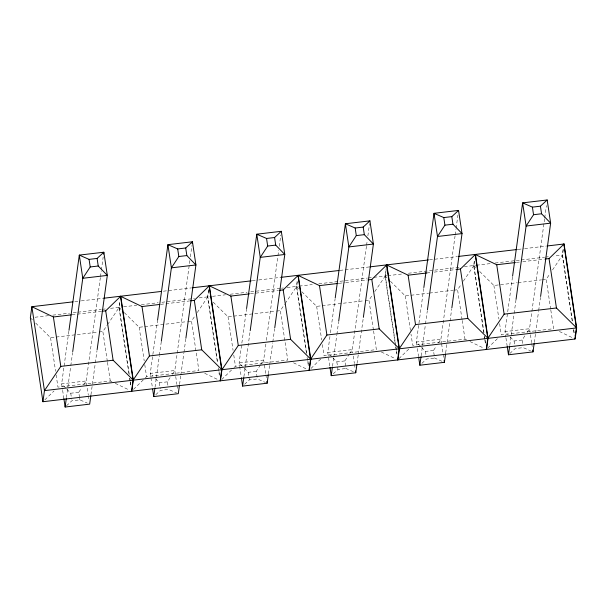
<?xml version="1.0" encoding="UTF-8"?>
<svg xmlns="http://www.w3.org/2000/svg" width="607" height="607" viewBox="0 0 607 607"><rect width="100%" height="100%" fill="white"/><g stroke="black" fill="none" stroke-linecap="round" stroke-linejoin="round"><path stroke-width="0.46" stroke-dasharray="3.04 2.28" d="M68.864 331.225L61.656 383.844L62.491 389.406M66.421 397.623L70.67 366.613M70.799 365.68L72.597 352.523M100.36 277.589L86.202 380.953L88.281 394.861M100.489 276.648L101.263 271.01M101.384 270.069L103.19 256.92M90.959 394.732L95.208 363.722M95.337 362.781L97.014 350.573M128.896 373.563L118.964 307.347L119.852 300.875M129.276 374.466L119.215 307.324L119.845 302.696M157.615 319.843L150.278 373.404L152.365 387.312M155.043 387.183L156.196 378.722M156.325 377.789L159.284 356.172M159.413 355.232L161.348 341.142M189.877 260.57L174.816 370.513L176.903 384.413M190.393 256.814L191.933 245.532M179.581 384.292L180.742 375.832M180.863 374.891L183.83 353.282M183.959 352.341L185.757 339.184M208.603 289.509L207.586 296.906L217.511 363.123M208.717 290.404L207.829 296.876L217.898 364.025M246.601 308.432L239.135 362.933L241.222 376.833M243.9 376.712L245.061 368.252M245.19 367.318L250.076 331.612M265.866 344.063L263.681 360.042L265.767 373.942M266.382 340.307L277.839 256.678M277.968 255.737L278.742 250.099M279.25 246.343L280.798 235.061M268.438 373.821L269.599 365.361M269.728 364.42L272.687 342.811M272.816 341.87L274.622 328.713M306.376 352.652L296.451 286.436L297.46 279.038M306.755 353.555L296.694 286.405L297.453 280.859M329.942 336.513L327.757 352.485L329.844 366.393M330.458 332.757L335.094 298.925M332.522 366.271L333.675 357.811M333.804 356.87L336.764 335.261M336.893 334.32L338.569 322.105M366.453 246.237L352.295 349.594L352.713 352.379M366.582 245.296L367.227 240.6M367.872 235.895L369.542 223.68M357.06 363.381L358.221 354.92M358.35 353.98L363.236 318.273M395.134 343.137L385.066 275.995L386.082 268.598M395.794 345.907L385.308 275.965L386.196 269.493M423.709 288.484L416.372 342.045L416.789 344.829M421.137 355.823L425.386 324.821M425.515 323.88L427.313 310.723M455.075 235.789L440.917 339.154L441.471 342.864M455.204 234.848L455.978 229.211M456.107 228.278L457.906 215.121M445.675 352.933L449.924 321.93M450.053 320.989L451.729 308.773M483.749 332.697L473.688 265.555L474.568 259.075M483.991 332.666L473.93 265.525L474.811 259.052M512.46 277.103L504.994 331.604L505.828 337.166M509.759 345.383L514 314.373M514.129 313.44L516.064 299.342M544.593 218.77L529.532 328.713L531.618 342.621M544.722 217.83L546.399 205.614M534.297 342.492L535.457 334.04M535.586 333.099L538.546 311.482M538.675 310.541L540.473 297.392M563.061 249.56L562.302 255.107L572.226 321.323M563.304 249.53L562.545 255.084L572.477 321.293M79.517 397.335L78.758 392.281L81.74 387.752M83.72 384.732L86.202 380.953L61.656 383.844L66.193 388.533M167.889 385.21L167.38 381.841L170.355 377.304M172.335 374.284L174.816 370.513L150.278 373.404L152.873 376.082M257.125 377.266L256.237 371.37L260.206 365.323M260.707 364.572L263.681 360.042L239.135 362.933L243.68 367.622M353.327 371.704L345.998 368.51L344.859 360.922L349.321 354.131M349.814 353.373L352.295 349.594L327.757 352.485L332.295 357.182M441.949 361.264L434.612 358.062L433.474 350.482L436.456 345.952M438.436 342.932L440.917 339.154L416.372 342.045L420.917 346.741M522.604 343.41L522.096 340.041L525.07 335.512M527.051 332.484L529.532 328.713L504.994 331.604L507.589 334.282M107.34 361.385L102.864 331.551L107.082 325.299M107.614 324.517L119.215 307.324M145.27 377.956L146.575 376.689L198.891 370.52L191.486 321.111L195.173 315.64M197.283 312.514L207.829 296.876L209.18 298.204M284.82 340.474L280.343 310.64L284.562 304.388M285.093 303.606L296.694 286.405M373.434 330.033L368.965 300.199L372.652 294.729M374.762 291.603L385.308 275.965M462.056 319.586L457.579 289.759L461.274 284.281M463.384 281.155L473.93 265.525M550.67 309.145L546.201 279.311L549.889 273.84M552.529 269.933L562.545 255.084L553.91 256.101M44.895 399.816L54.038 390.938M133.51 389.375L144.618 378.586M221.722 379.542L233.483 368.115M234.135 367.485L235.44 366.218L287.756 360.05L284.956 341.407M310.989 368.464L320.792 358.942M398.958 358.654L408.754 349.139M487.573 348.213L497.376 338.698M66.482 405.779L71.869 400.81L79.896 399.861L87.233 403.063M155.771 394.717L160.491 390.369L168.518 389.421L176.66 392.979M244.636 384.246L249.348 379.899L257.376 378.95L265.525 382.509M333.251 373.806L337.97 369.451L345.998 368.51M421.873 363.358L426.584 359.01L434.612 358.062M509.819 353.54L515.206 348.57L523.234 347.621L530.564 350.823M74.782 301.641L80.374 300.981M81.308 300.867L102.765 298.341M163.397 291.193L191.38 287.9M252.262 280.722L257.854 280.062M258.787 279.956L281.178 277.316M339.943 270.396L368.859 266.981M429.498 259.842L457.481 256.541M518.112 249.401L523.712 248.741M524.645 248.627L546.095 246.101M35.016 317.241L49.008 315.594M52.741 315.154L69.532 313.174M73.257 312.734L76.99 312.294M77.924 312.188L101.248 309.441M102.181 309.327L105.906 308.887M110.573 308.341L122.697 306.907M123.631 306.801L136.689 305.26M141.355 304.714L158.146 302.734M161.879 302.294L194.528 298.447M199.195 297.893L211.562 296.436M212.496 296.33L225.554 294.79M230.22 294.243L247.011 292.263M250.737 291.823L280.593 288.302M281.519 288.196L283.386 287.976M287.119 287.536L298.31 286.216M299.243 286.109L312.309 284.569M318.834 283.795L367.341 278.082M368.274 277.976L372.941 277.422M373.874 277.316L386.932 275.775M387.865 275.661L402.79 273.909M408.39 273.249L460.622 267.088M464.355 266.648L475.547 265.335M476.48 265.221L490.471 263.575M495.137 263.021L520.328 260.054M521.261 259.948L544.578 257.201M545.511 257.087L548.311 256.761M72.074 314.783L101.035 311.368M160.696 304.335L189.65 300.928M250.486 293.758L278.514 290.457M339.108 283.317L344.715 282.657M345.649 282.543L367.129 280.009M426.789 272.983L430.53 272.543M434.263 272.103L455.751 269.569M516.345 262.429L521.952 261.769M522.885 261.663L544.365 259.128M35.737 323.106L50.556 337.72L55.222 337.166M56.155 337.06L98.197 332.105M99.131 331.991L102.864 331.551M124.359 312.666L139.17 327.279L143.844 326.725M144.777 326.619L186.812 321.664M187.745 321.551L191.486 321.111M213.216 302.195L228.035 316.808L232.701 316.255M233.634 316.141L275.677 311.194M276.61 311.08L280.343 310.64M301.838 291.747L316.649 306.36L321.323 305.814M322.256 305.7L364.291 300.746M365.224 300.64L368.965 300.199M390.453 281.307L405.271 295.92L428.625 293.166M429.559 293.06L452.913 290.305M453.846 290.199L457.579 289.759M479.742 271.526L493.886 285.48L517.24 282.725M518.173 282.619L541.527 279.865M542.461 279.751L546.201 279.311M111.931 381.757L110.277 380.961L57.961 387.129L56.14 375.012M466.646 339.958L464.992 339.169L412.677 345.33L411 334.146M66.846 389.208L70.738 393.23L78.758 392.281M155.46 378.76L159.353 382.782L167.38 381.841M244.325 368.29L248.217 372.311L256.237 371.37M332.94 357.849L336.832 361.871L344.859 360.922M421.562 347.409L425.454 351.43L433.474 350.482M510.176 336.968L514.068 340.99L522.096 340.041M559.404 331.49L573.471 338.22M469.955 341.544L484.029 348.266M381.34 351.984L395.407 358.707M293.545 362.819L307.62 369.549M204.688 373.29L218.755 380.02M115.239 383.336L129.314 390.066M473.688 265.555L475.706 267.543M385.066 275.995L387.084 277.983M296.451 286.436L299.145 289.091M118.964 307.347L121.658 310.01M30.35 317.795L32.368 319.783M573.729 329.684L574.434 334.351M573.486 329.715L574.328 335.307M550.815 310.078L553.607 328.721L501.291 334.889L499.478 322.772M531.755 343.547L532.453 348.183M514.068 340.99L514.956 346.885M505.965 338.091L507.217 346.438M493.886 285.48L498.916 319.039M484.553 336.399L484.97 339.192M485.114 340.125L485.532 342.925M484.31 336.43L484.727 339.222M484.872 340.155L485.57 344.822M462.193 320.519L464.992 339.169M441.608 343.79L443.831 358.623M425.454 351.43L425.955 354.799M417.35 348.532L418.458 355.952M405.271 295.92L410.438 330.413M395.939 346.84L397.054 354.298M395.696 346.87L396.113 349.67M396.25 350.596L396.811 354.329M373.578 330.967L376.37 349.609L324.055 355.77L322.378 344.586M353.266 356.089L354.382 363.502M354.518 364.428L355.08 368.138M336.832 361.871L337.97 369.451M316.649 306.36L321.68 339.928M307.878 361.013L308.576 365.672M307.074 357.311L308.333 365.702M265.904 374.876L266.321 377.653M248.217 372.311L249.348 379.899M228.035 316.808L233.065 350.368M233.763 355.027L235.44 366.218M219.013 371.484L219.575 375.217M218.217 367.781L219.332 375.24M177.039 385.346L177.601 389.049M159.353 382.782L160.24 388.685M139.17 327.279L144.2 360.839M144.762 364.564L146.575 376.689M129.837 378.199L130.255 380.991M130.399 381.924L131.097 386.591M129.595 378.222L130.012 381.021M130.156 381.955L130.854 386.621M107.477 362.318L110.277 380.961M88.425 395.787L88.979 399.497M79.646 398.177L79.896 399.861M70.738 393.23L71.618 399.125M62.635 390.331L63.887 398.678M50.556 337.72L55.586 371.279"/><path stroke-width="0.91" d="M547.028 245.987L564.062 243.984L576.65 327.917L575.133 339.01L42.938 401.72L44.455 390.627L31.867 306.694L72.916 301.861M68.993 330.284L79.297 255.107L103.835 252.216L107.31 275.396L97.143 349.632M90.83 395.673L89.677 404.133L65.131 407.024L66.292 398.564M72.726 351.582L82.772 278.287L79.297 255.107L89.07 259.379L97.097 258.43L103.835 252.216L103.577 254.098M131.552 391.28L133.07 380.179L120.49 296.254L142.008 306.543L159.762 304.448M131.795 391.249L133.312 380.157L120.732 296.224L105.709 310.814L101.968 311.254M157.615 319.843L167.911 244.667L192.449 241.776L195.924 264.956L185.886 338.251M179.452 385.233L178.291 393.685L153.753 396.576L154.914 388.123M161.348 341.142L171.386 267.846L167.911 244.667L177.684 248.938L185.712 247.99L192.449 241.776L192.191 243.657M220.174 380.839L221.692 369.739L209.104 285.814M220.417 380.809L221.934 369.709L209.347 285.783L230.872 296.072L249.553 293.864M246.601 308.432L256.776 234.196L281.314 231.305L284.789 254.485L274.751 327.78M268.309 374.762L267.156 383.214L242.618 386.105L243.771 377.653M250.205 330.671L260.251 257.376L256.776 234.196L266.549 238.468L274.576 237.519L281.314 231.305M309.031 370.369L310.549 359.268L297.969 275.335L319.487 285.624L338.175 283.423M309.274 370.338L310.799 359.238L298.212 275.312L283.188 289.903L279.448 290.343M335.223 297.984L345.391 223.755L369.929 220.865L373.404 244.044L363.365 317.332M356.931 364.314L355.77 372.774L331.232 375.665L332.393 367.212M338.698 321.164L348.866 246.935L345.391 223.755L355.171 228.02L363.191 227.079L369.929 220.865M397.653 359.928L399.171 348.828L386.583 264.895L408.109 275.183L426.789 272.983M397.896 359.898L399.414 348.797L386.826 264.864L371.803 279.463L368.07 279.903M423.838 287.543L434.013 213.315L458.551 210.424L462.026 233.596L451.858 307.832M445.546 353.873L444.392 362.333L419.847 365.224L421.008 356.764M427.442 309.782L437.488 236.487L434.013 213.315L443.785 217.579L451.813 216.631L458.551 210.424M486.268 349.48L487.785 338.387L475.205 254.454L496.723 264.743L515.411 262.543M486.511 349.45L488.036 338.357L475.448 254.424L460.425 269.022L456.684 269.462M512.589 276.162L522.627 202.867L547.165 199.976L550.64 223.156L540.602 296.451M534.168 343.433L533.007 351.893L508.469 354.784L509.63 346.324M516.064 299.342L526.102 226.047L522.627 202.867L532.407 207.139L540.427 206.19L547.165 199.976M574.89 339.04L576.407 327.939L563.82 244.014M89.07 259.379L90.208 266.959L82.772 278.287L107.31 275.396L98.235 266.01L97.097 258.43M177.684 248.938L178.822 256.518L171.386 267.846L195.924 264.956L186.85 255.57L185.712 247.99M266.549 238.468L267.687 246.047L260.251 257.376L284.789 254.485L275.715 245.099L274.576 237.519M355.171 228.02L356.301 235.599L348.866 246.935L373.404 244.044L364.329 234.659L363.191 227.079M443.785 217.579L444.923 225.159L437.488 236.487L462.026 233.596L452.951 224.218L451.813 216.631M532.407 207.139L533.538 214.719L526.102 226.047L550.64 223.156L541.565 213.77L540.427 206.19M42.938 401.72L30.35 317.795L31.867 306.694L53.393 316.983L60.799 366.393L44.455 390.627L576.65 327.917L556.444 307.984L549.039 258.574L564.062 243.984M133.07 380.179L149.421 355.952L142.008 306.543M230.872 296.072L238.278 345.482L221.934 369.709L201.729 349.784L194.323 300.374L209.347 285.783M310.549 359.268L326.9 335.034L319.487 285.624M399.171 348.828L415.514 324.593L408.109 275.183M487.785 338.387L504.136 314.153L496.723 264.743M90.208 266.959L98.235 266.01M178.822 256.518L186.85 255.57M267.687 246.047L275.715 245.099M356.301 235.599L364.329 234.659M444.923 225.159L452.951 224.218M533.538 214.719L541.565 213.77M103.698 298.234L161.53 291.413M192.313 287.786L251.328 280.836M281.178 277.316L339.01 270.502M369.792 266.875L428.565 259.948M458.414 256.435L517.179 249.507M53.393 316.983L71.14 314.889M190.59 300.814L194.323 300.374M545.306 259.014L549.039 258.574M60.799 366.393L113.114 360.224L133.312 380.157M149.421 355.952L201.729 349.784M238.278 345.482L290.594 339.313L310.799 359.238M326.9 335.034L379.208 328.873L399.414 348.797M415.514 324.593L467.83 318.432L488.036 338.357M504.136 314.153L556.444 307.984M532.734 350.034L533.007 351.893M507.217 346.438L508.469 354.784M460.425 269.022L467.83 318.432M444.112 360.475L444.392 362.333M418.602 356.878L419.847 365.224M371.803 279.463L379.208 328.873M355.497 370.923L355.77 372.774M329.98 367.318L331.232 375.665M283.188 289.903L290.594 339.313M266.875 381.363L267.156 383.214M241.366 377.766L242.618 386.105M152.638 389.163L153.753 396.576M105.709 310.814L113.114 360.224M63.887 398.678L65.131 407.024"/></g></svg>
